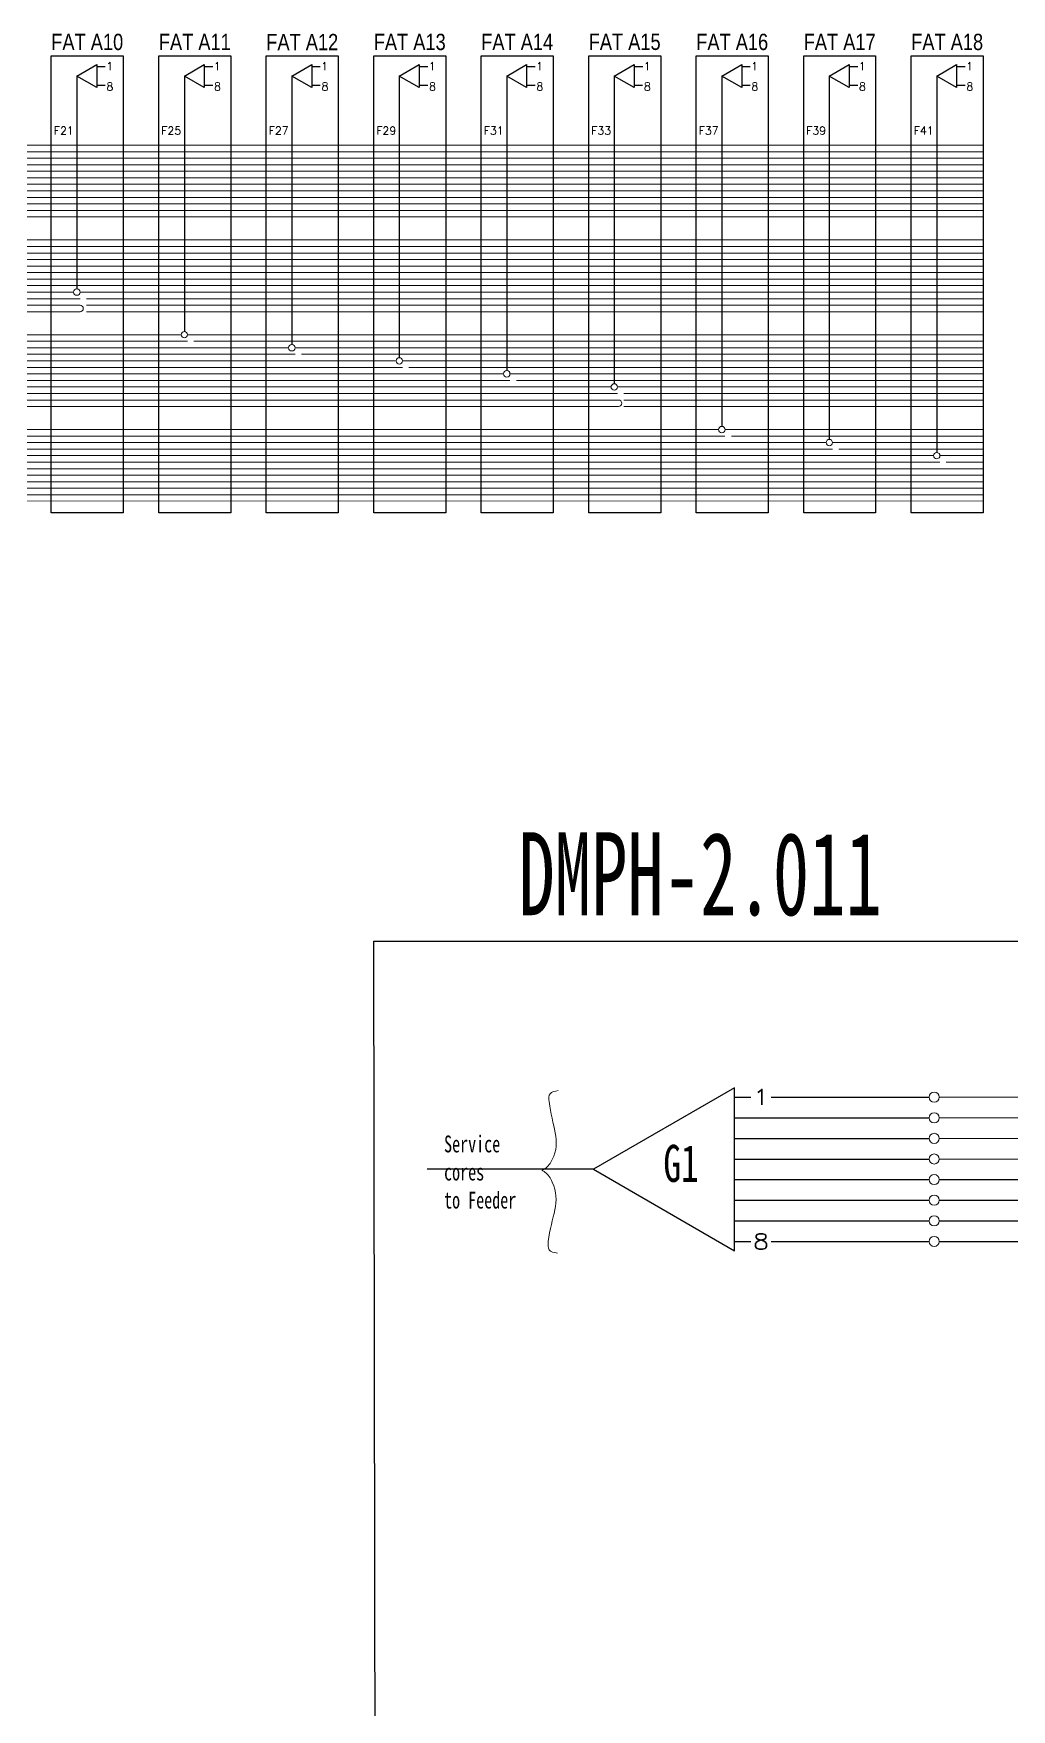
# Model space of a CAD drawing. Header units: metres. Extents: x 13679654 to 13688052, y 67972 to 70803.
# Drawn here: x 13684761.3 to 13684875, y 69931.3 to 70126.2 of the extents above; entities that cross this region are included whole.
import ezdxf
from ezdxf.enums import TextEntityAlignment as Align

# ---------------------------------------------------------------- set-up
doc = ezdxf.new("R2010")
doc.units = ezdxf.units.M
doc.header["$MEASUREMENT"] = 0
for name, color, linetype, lineweight in [('Expansion Core', 8, 'Continuous', 5), ('Expansion Cores', 7, 'Continuous', 13), ('Service Core', 7, 'Continuous', 13)]:
    doc.layers.add(name, color=color, linetype=linetype, lineweight=lineweight)
for name, color, linetype in [('FAT CODE', 7, 'Continuous'), ('FAT SP', 7, 'Continuous'), ('FDT SP', 7, 'Continuous'), ('lcp1_f1', 50, 'Continuous'), ('moniter core', 6, 'Continuous'), ('napf1-f15', 20, 'Continuous')]:
    doc.layers.add(name, color=color, linetype=linetype)
doc.styles.add('FS', font='SimSun.ttf', dxfattribs={"width": 0.7})
doc.styles.add('Mark', font='arial.ttf', dxfattribs={"width": 0.8, "height": 2.5})
doc.styles.add('ROMANS', font='romans.shx', dxfattribs={"width": 1.2})

msp = doc.modelspace()

# ---------------------------------------------------------------- linework, layer by layer
at = {"color": 1, "lineweight": 5}
msp.add_open_spline([(13684822.32, 70003.26), (13684821.93, 70003.19), (13684821.17, 70003.07), (13684821.44, 69999.43), (13684822.92, 69997.01), (13684821.08, 69994.34), (13684820.53, 69994.05), (13684820.42, 69993.98), (13684820.53, 69993.92), (13684821.08, 69993.64), (13684822.93, 69990.63), (13684821.33, 69988.41), (13684821.07, 69984.56), (13684821.83, 69984.44), (13684822.22, 69984.38)], degree=3, knots=[0, 0, 0, 0, 2.157107, 4.219713, 20.733901, 23.794511, 24.620854, 24.620854, 24.620854, 25.447198, 28.507808, 45.021996, 47.084602, 49.241709, 49.241709, 49.241709, 49.241709], dxfattribs=at)
at = {"layer": 'Expansion Core'}
for points in [[(13684654.32, 70113.18), (13684871.7, 70113.18)], [(13684655.06, 70112.42), (13684871.7, 70112.42)], [(13684666.81, 70111.66), (13684871.7, 70111.66)], [(13684667.55, 70110.9), (13684871.7, 70110.9)], [(13684679.3, 70110.14), (13684871.7, 70110.14)], [(13684680.04, 70109.39), (13684871.7, 70109.39)], [(13684691.79, 70108.63), (13684871.7, 70108.63)], [(13684692.53, 70107.87), (13684871.7, 70107.87)], [(13684704.28, 70107.11), (13684871.7, 70107.11)], [(13684705.03, 70106.35), (13684871.7, 70106.35)], [(13684705.03, 70105.59), (13684871.7, 70105.59)], [(13684705.03, 70104.84), (13684871.7, 70104.84)], [(13684716.78, 70102.16), (13684871.7, 70102.16)], [(13684717.52, 70101.4), (13684871.7, 70101.4)], [(13684729.27, 70100.64), (13684871.7, 70100.64)], [(13684730.01, 70099.88), (13684871.7, 70099.88)], [(13684741.76, 70099.12), (13684871.7, 70099.12)], [(13684742.5, 70098.36), (13684871.7, 70098.36)], [(13684754.25, 70097.61), (13684871.7, 70097.61)], [(13684755, 70096.85), (13684871.7, 70096.85)], [(13684766.74, 70096.09), (13684871.7, 70096.09)], [(13684767.49, 70095.33), (13684871.7, 70095.33)], [(13684767.49, 70094.57), (13684871.7, 70094.57)], [(13684767.49, 70093.81), (13684871.7, 70093.81)], [(13684779.24, 70091.14), (13684871.7, 70091.14)], [(13684779.98, 70090.38), (13684871.7, 70090.38)], [(13684791.73, 70089.62), (13684871.7, 70089.62)], [(13684792.47, 70088.86), (13684871.7, 70088.86)], [(13684804.22, 70088.1), (13684871.7, 70088.1)], [(13684804.96, 70087.34), (13684871.7, 70087.34)], [(13684816.71, 70086.59), (13684871.7, 70086.59)], [(13684817.46, 70085.83), (13684871.7, 70085.83)], [(13684829.21, 70085.07), (13684871.7, 70085.07)], [(13684829.95, 70084.31), (13684871.7, 70084.31)], [(13684829.95, 70083.55), (13684871.7, 70083.55)], [(13684829.95, 70082.79), (13684871.7, 70082.79)], [(13684841.7, 70080.11), (13684871.7, 70080.11)], [(13684842.44, 70079.36), (13684871.7, 70079.36)], [(13684854.19, 70078.6), (13684871.7, 70078.6)], [(13684854.93, 70077.84), (13684871.7, 70077.84)], [(13684866.68, 70077.08), (13684871.7, 70077.08)], [(13684867.42, 70076.32), (13684871.7, 70076.32)]]:
    msp.add_lwpolyline(points, dxfattribs=at)
at = {"layer": 'Expansion Cores'}
for points in [[(13684611.84, 70095.33), (13684766.74, 70095.33)], [(13684611.84, 70090.38), (13684779.24, 70090.38)], [(13684611.84, 70088.86), (13684791.73, 70088.86)], [(13684611.84, 70087.34), (13684804.22, 70087.34)], [(13684611.84, 70085.83), (13684816.71, 70085.83)], [(13684611.84, 70084.31), (13684829.21, 70084.31)], [(13684611.84, 70079.36), (13684841.7, 70079.36)], [(13684611.84, 70077.84), (13684854.19, 70077.84)], [(13684611.84, 70076.32), (13684866.68, 70076.32)], [(13684611.84, 70074.81), (13684871.7, 70074.81)], [(13684611.84, 70073.29), (13684871.7, 70073.29)]]:
    msp.add_lwpolyline(points, dxfattribs=at)
at = {"layer": 'FAT SP'}
for p, q in [((13684769.68, 70122.3), (13684768.69, 70122.3)), ((13684782.17, 70122.3), (13684781.18, 70122.3)), ((13684794.66, 70122.3), (13684793.67, 70122.3)), ((13684807.15, 70122.3), (13684806.16, 70122.3)), ((13684819.64, 70122.3), (13684818.65, 70122.3)), ((13684832.14, 70122.3), (13684831.15, 70122.3)), ((13684844.63, 70122.3), (13684843.64, 70122.3)), ((13684857.12, 70122.3), (13684856.13, 70122.3)), ((13684869.61, 70122.3), (13684868.62, 70122.3)), ((13684766.37, 70121.21), (13684766.37, 70096.46)), ((13684769.67, 70120.11), (13684768.69, 70120.11)), ((13684778.87, 70121.21), (13684778.87, 70091.51)), ((13684782.16, 70120.11), (13684781.18, 70120.11)), ((13684791.36, 70121.21), (13684791.36, 70089.99)), ((13684794.65, 70120.11), (13684793.67, 70120.11)), ((13684803.85, 70121.21), (13684803.85, 70088.47)), ((13684807.15, 70120.11), (13684806.16, 70120.11)), ((13684816.34, 70121.21), (13684816.34, 70086.96)), ((13684819.64, 70120.11), (13684818.65, 70120.11)), ((13684828.83, 70121.21), (13684828.83, 70085.44)), ((13684832.13, 70120.11), (13684831.15, 70120.11)), ((13684841.33, 70121.21), (13684841.33, 70080.49)), ((13684844.62, 70120.11), (13684843.64, 70120.11)), ((13684853.82, 70121.21), (13684853.82, 70078.97)), ((13684857.12, 70120.11), (13684856.13, 70120.11)), ((13684866.31, 70121.21), (13684866.31, 70077.45)), ((13684869.61, 70120.11), (13684868.62, 70120.11))]:
    msp.add_line(p, q, dxfattribs=at)
at = {"layer": 'FAT SP', "color": 1}
for points in [[(13684766.37, 70121.21), (13684768.69, 70122.54), (13684768.69, 70119.87)], [(13684778.87, 70121.21), (13684781.18, 70122.54), (13684781.18, 70119.87)], [(13684791.36, 70121.21), (13684793.67, 70122.54), (13684793.67, 70119.87)], [(13684803.85, 70121.21), (13684806.16, 70122.54), (13684806.16, 70119.87)], [(13684816.34, 70121.21), (13684818.65, 70122.54), (13684818.65, 70119.87)], [(13684828.83, 70121.21), (13684831.15, 70122.54), (13684831.15, 70119.87)], [(13684841.33, 70121.21), (13684843.64, 70122.54), (13684843.64, 70119.87)], [(13684853.82, 70121.21), (13684856.13, 70122.54), (13684856.13, 70119.87)], [(13684866.31, 70121.21), (13684868.62, 70122.54), (13684868.62, 70119.87)]]:
    msp.add_lwpolyline(points, close=True, dxfattribs=at)
at = {"layer": 'FDT SP'}
msp.add_line((13684826.43, 69994.12), (13684807.08, 69994.12), dxfattribs=at)
at = {"layer": 'FDT SP', "color": 7, "linetype": 'Continuous'}
msp.add_lwpolyline([(13684826.43, 69994.12), (13684842.82, 69984.65), (13684842.82, 70003.58)], close=True, dxfattribs=at)
at = {"layer": 'FDT SP'}
for points in [[(13684842.82, 70002.5), (13684844.72, 70002.5)], [(13684847.05, 70002.5), (13684865.43, 70002.5)], [(13684842.82, 70000.1), (13684865.43, 70000.1)], [(13684842.82, 69997.71), (13684865.43, 69997.71)], [(13684842.82, 69995.31), (13684865.43, 69995.31)], [(13684842.82, 69992.92), (13684865.43, 69992.92)], [(13684866.6, 69992.92), (13684885.47, 69992.92), (13684885.47, 69939.16)], [(13684842.82, 69990.52), (13684865.43, 69990.52)], [(13684866.6, 69990.52), (13684883.07, 69990.52), (13684883.07, 69936.76)], [(13684842.82, 69988.13), (13684865.43, 69988.13)], [(13684866.6, 69988.13), (13684880.68, 69988.13), (13684880.68, 69934.37)], [(13684842.82, 69985.73), (13684844.72, 69985.73)], [(13684847.05, 69985.73), (13684865.43, 69985.73)], [(13684866.6, 69985.73), (13684878.28, 69985.73), (13684878.28, 69931.97)]]:
    msp.add_lwpolyline(points, dxfattribs=at)
at = {"layer": 'lcp1_f1', "color": 3, "ltscale": 8}
for points in [[(13684763.4, 70123.56), (13684771.77, 70123.56), (13684771.77, 70070.43), (13684763.4, 70070.43)], [(13684775.89, 70123.56), (13684784.26, 70123.56), (13684784.26, 70070.43), (13684775.89, 70070.43)], [(13684788.39, 70123.56), (13684796.75, 70123.56), (13684796.75, 70070.43), (13684788.39, 70070.43)], [(13684800.88, 70123.56), (13684809.24, 70123.56), (13684809.24, 70070.43), (13684800.88, 70070.43)], [(13684813.37, 70123.56), (13684821.73, 70123.56), (13684821.73, 70070.43), (13684813.37, 70070.43)], [(13684825.86, 70123.56), (13684834.23, 70123.56), (13684834.23, 70070.43), (13684825.86, 70070.43)], [(13684838.36, 70123.56), (13684846.72, 70123.56), (13684846.72, 70070.43), (13684838.36, 70070.43)], [(13684850.85, 70123.56), (13684859.21, 70123.56), (13684859.21, 70070.43), (13684850.85, 70070.43)], [(13684863.34, 70123.56), (13684871.7, 70123.56), (13684871.7, 70070.43), (13684863.34, 70070.43)], [(13684800.88, 70020.64), (13684890.43, 70020.64), (13684890.79, 69802.59), (13684801.24, 69802.15)]]:
    msp.add_lwpolyline(points, close=True, dxfattribs=at)
at = {"layer": 'moniter core', "color": 6, "lineweight": 5}
for points in [[(13684616.56, 70094.57), (13684766.74, 70094.57)], [(13684631.25, 70093.81), (13684766.74, 70093.81)], [(13684616.56, 70083.55), (13684829.33, 70083.55)], [(13684630.83, 70082.79), (13684829.33, 70082.79)], [(13684616.56, 70072.53), (13684871.7, 70072.53)], [(13684630.83, 70071.82), (13684871.7, 70071.78)]]:
    msp.add_lwpolyline(points, dxfattribs=at)
for centre in [(13684766.74, 70094.19), (13684829.33, 70083.17)]:
    msp.add_arc(centre, 0.379, 270, 90, dxfattribs=at)
at = {"layer": 'napf1-f15', "lineweight": 9}
for centre in [(13684766.37, 70096.09), (13684778.87, 70091.14), (13684791.36, 70089.62), (13684803.85, 70088.1), (13684816.34, 70086.59), (13684828.83, 70085.07), (13684841.33, 70080.11), (13684853.82, 70078.6), (13684866.31, 70077.08)]:
    msp.add_circle(centre, 0.371, dxfattribs=at)
at = {"layer": 'Service Core'}
for p, q in [((13684866.6, 70002.5), (13684914.41, 70002.5)), ((13684866.6, 70000.1), (13684974.33, 70000.1)), ((13684866.6, 69997.71), (13684994.05, 69997.71)), ((13684866.6, 69995.31), (13685013.78, 69995.31))]:
    msp.add_line(p, q, dxfattribs=at)
for points in [[(13684597.84, 70096.09), (13684766, 70096.09)], [(13684630.9, 70091.14), (13684778.49, 70091.14)], [(13684608.84, 70089.62), (13684790.99, 70089.62)], [(13684607.41, 70088.1), (13684803.48, 70088.1)], [(13684604.55, 70085.07), (13684828.46, 70085.07)], [(13684605.98, 70086.59), (13684815.97, 70086.59)], [(13684630.9, 70080.11), (13684840.95, 70080.11)], [(13684597.84, 70078.6), (13684853.45, 70078.6)], [(13684597.84, 70077.08), (13684865.94, 70077.08)], [(13684611.61, 70075.56), (13684871.7, 70075.56)], [(13684611.61, 70074.05), (13684871.7, 70074.05)]]:
    msp.add_lwpolyline(points, dxfattribs=at)
for centre in [(13684866.01, 70002.5), (13684866.01, 70000.1), (13684866.01, 69997.71), (13684866.01, 69995.31), (13684866.01, 69992.92), (13684866.01, 69990.52), (13684866.01, 69988.13), (13684866.01, 69985.73)]:
    msp.add_circle(centre, 0.586, dxfattribs=at)

# ---------------------------------------------------------------- texts
at = {"layer": 'FAT CODE', "color": 1, "lineweight": 30, "style": 'Mark', "width": 0.8}
for s, p in [('FAT A10', (13684767.58, 70125.18)), ('FAT A11', (13684780.08, 70125.18)), ('FAT A12', (13684792.57, 70125.18)), ('FAT A13', (13684805.06, 70125.18)), ('FAT A14', (13684817.55, 70125.18)), ('FAT A15', (13684830.04, 70125.18)), ('FAT A16', (13684842.54, 70125.18)), ('FAT A17', (13684855.03, 70125.18)), ('FAT A18', (13684867.52, 70125.18))]:
    msp.add_text(s, height=1.896, dxfattribs=at).set_placement(p, align=Align.MIDDLE)
at = {"layer": 'FAT SP', "style": 'ROMANS'}
for s, p in [('1', (13684769.79, 70121.88)), ('1', (13684782.28, 70121.88)), ('1', (13684794.77, 70121.88)), ('1', (13684807.26, 70121.88)), ('1', (13684819.76, 70121.88)), ('1', (13684832.25, 70121.88)), ('1', (13684844.74, 70121.88)), ('1', (13684857.23, 70121.88)), ('1', (13684869.72, 70121.88)), ('8', (13684769.82, 70119.54)), ('8', (13684782.31, 70119.54)), ('8', (13684794.81, 70119.54)), ('8', (13684807.3, 70119.54)), ('8', (13684819.79, 70119.54)), ('8', (13684832.28, 70119.54)), ('8', (13684844.77, 70119.54)), ('8', (13684857.27, 70119.54)), ('8', (13684869.76, 70119.54))]:
    msp.add_text(s, height=0.93, dxfattribs=at).set_placement(p)
at = {"layer": 'FDT SP', "linetype": 'Continuous', "style": 'ROMANS', "width": 1.2}
for s, p in [('1', (13684845.89, 70002.5)), ('8', (13684845.89, 69985.73))]:
    msp.add_text(s, height=1.8, dxfattribs=at).set_placement(p, align=Align.MIDDLE)
at = {"layer": 'FDT SP', "color": 7, "linetype": 'Continuous', "style": 'FS', "width": 0.7}
msp.add_text('G1', height=4.309, dxfattribs=at).set_placement((13684836.59, 69992.65), align=Align.CENTER)
at = {"layer": 'Service Core', "style": 'ROMANS'}
for s, p in [('F21', (13684764.85, 70114.4)), ('F25', (13684777.34, 70114.4)), ('F27', (13684789.83, 70114.4)), ('F29', (13684802.33, 70114.4)), ('F31', (13684814.82, 70114.4)), ('F33', (13684827.31, 70114.4)), ('F37', (13684839.8, 70114.4)), ('F39', (13684852.29, 70114.4)), ('F41', (13684864.79, 70114.4))]:
    msp.add_text(s, height=0.93, dxfattribs=at).set_placement(p, align=Align.CENTER)
at = {"layer": 'Service Core', "linetype": 'Continuous', "style": 'FS', "width": 0.6435}
msp.add_text('DMPH-2.011', height=9.65, dxfattribs=at).set_placement((13684838.81, 70028.4), align=Align.MIDDLE)
at = {"layer": 'Service Core', "insert": (13684809.05, 69998.04), "char_height": 1.9584, "width": 17.386, "attachment_point": 1, "style": 'FS'}
msp.add_mtext('{\\fSimSun|b0|i0|c134|p2;Service}\\P{\\fSimSun|b0|i0|c134|p2;cores\\Pto Feeder}', dxfattribs=at)

doc.saveas('drawing.dxf')
